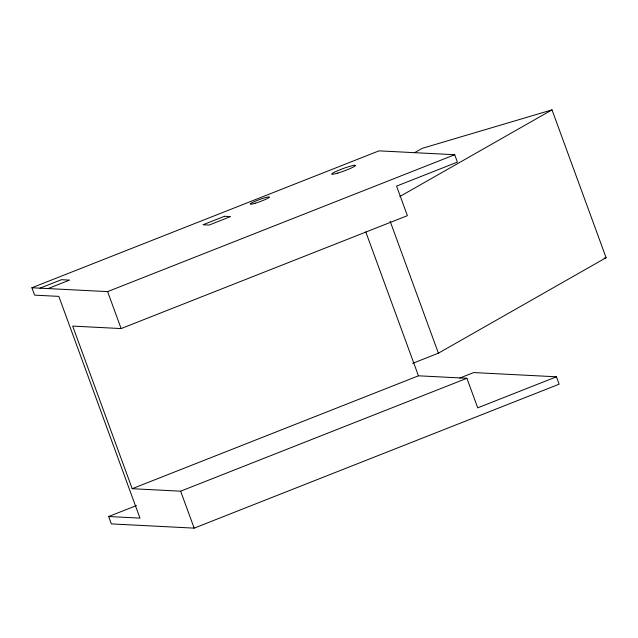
<?xml version="1.0" encoding="UTF-8"?>
<svg xmlns="http://www.w3.org/2000/svg" width="638" height="638" viewBox="0 0 638 638"><rect width="100%" height="100%" fill="white"/><g stroke="black" fill="none" stroke-linecap="round" stroke-linejoin="round"><path stroke-width="0.96" d="M414.461 152.753L422.244 148.327L552.006 109.864L606.1 257.688L438.41 353.181L412.65 363.341M399.874 196.496L552.006 109.864M108.683 516.525L139.977 518.12L58.832 296.383L34.604 295.147L31.9 287.754L378.996 150.855L454.703 154.723L457.406 162.116L396.573 186.105L407.395 215.668L121.132 328.57L72.676 326.098L132.186 488.708L180.642 491.18L466.904 378.278L477.718 407.841L556.44 376.795L559.151 384.188L194.167 528.136L111.387 523.91L108.683 516.525L136.476 505.559M39.979 288.169L61.447 279.699L69.518 280.106L48.049 288.575M31.9 287.754L107.607 291.614L454.703 154.723M132.186 488.708L418.448 375.806L466.904 378.278M459.775 378.055L473.667 372.568L556.44 376.795M604.194 258.254L606.1 257.688M390.137 221.258L438.41 353.181M365.781 231.889L418.448 375.806M107.607 291.614L121.132 328.57M180.642 491.18L194.167 528.136M224.488 216.29L203.02 224.759L209.073 225.07L230.541 216.601L224.488 216.29M255.088 203.251A10.288 1.061 -20.1 0 0 269.475 197.054A10.288 1.061 -20.1 0 0 254.865 201.385A10.288 1.061 -20.1 0 0 255.088 203.251M337.765 173.081A12.656 1.3 -20.1 0 0 355.478 165.449A12.656 1.3 -20.1 0 0 337.494 170.785A12.656 1.3 -20.1 0 0 337.765 173.081"/></g></svg>
